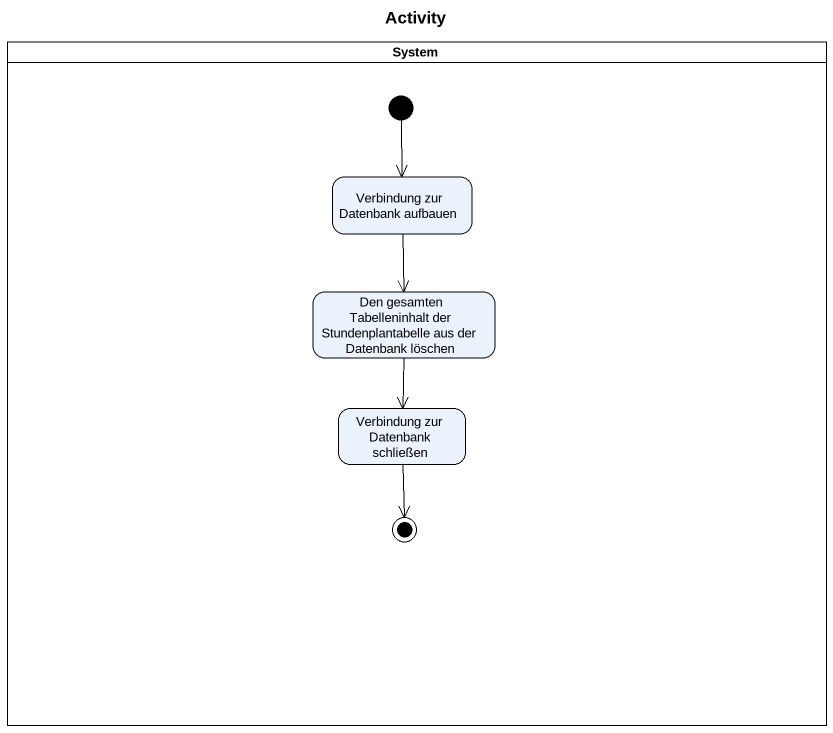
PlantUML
@startuml
title Activity
hide empty description
state System <<partition>> {
  state "Verbindung zur Datenbank aufbauen" as Verbindung_zur_Datenbank
  state "Den gesamten Tabelleninhalt der Stundenplantabelle aus der Datenbank löschen" as Den_gesamten_Tabelleninhalt
  state "Verbindung zur Datenbank schließen" as Verbindung_zur_Datenbank_2
  [*] --> Verbindung_zur_Datenbank
  Verbindung_zur_Datenbank_2 --> [*]
}
Verbindung_zur_Datenbank --> Den_gesamten_Tabelleninhalt
Den_gesamten_Tabelleninhalt --> Verbindung_zur_Datenbank_2
@enduml
